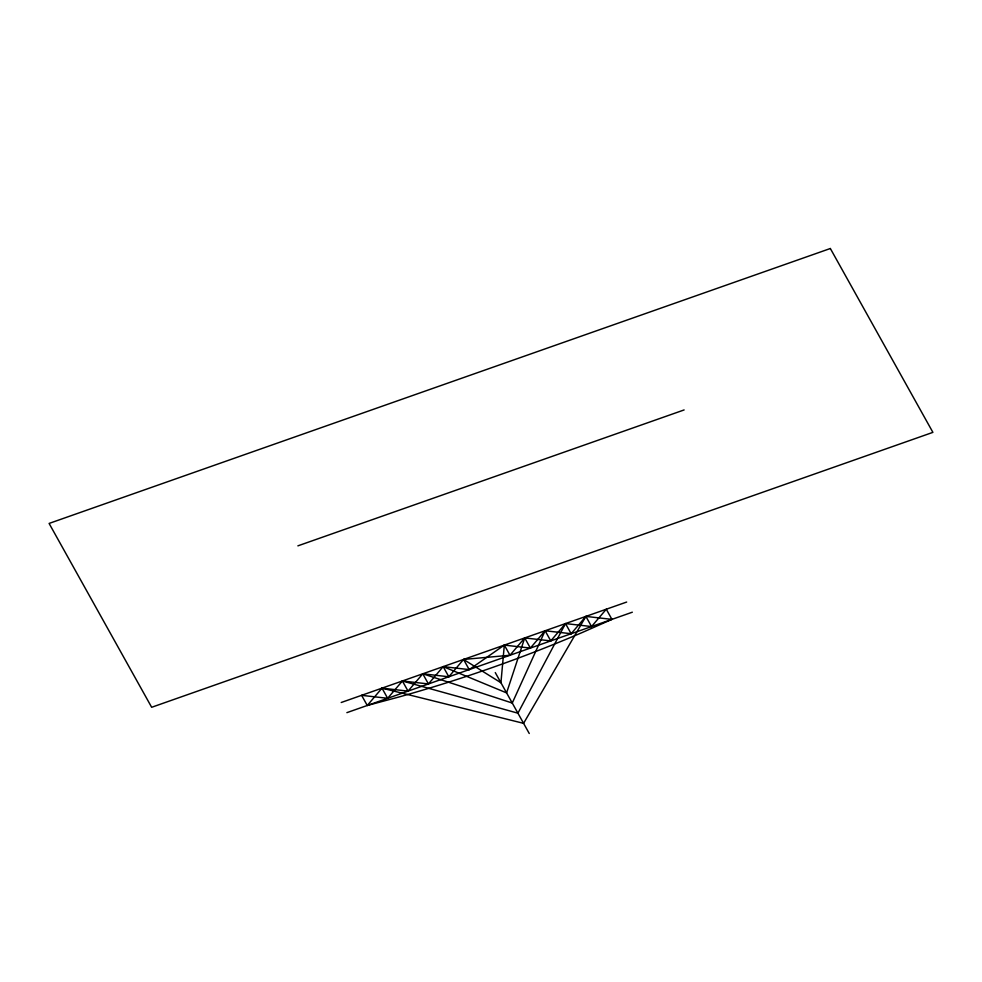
<?xml version="1.0" encoding="UTF-8"?>
<svg xmlns="http://www.w3.org/2000/svg" width="982" height="982" viewBox="0 0 982 982"><rect width="100%" height="100%" fill="white"/><g stroke="black" fill="none" stroke-linecap="round" stroke-linejoin="round"><path stroke-width="1.47" d="M367.268 705.481L381.998 688.149L408.046 691.132L422.776 673.799L448.823 676.782L463.553 659.45L509.989 655.252L524.719 637.919L550.767 640.902L565.497 623.57L591.545 626.553L606.275 609.221L611.933 619.372L582.596 632.359A787.797 412.796 -15.6 0 1 399.097 696.95L367.268 705.481L361.609 695.33L387.657 698.3L402.387 680.98L428.434 683.951L443.164 666.631L469.212 669.601L504.331 645.1L530.378 648.083L545.108 630.751L571.156 633.721L585.886 616.401L611.933 619.372M297.877 545.857L684.123 409.936M341.22 702.498L626.663 602.052M346.879 712.65L632.334 612.203M591.545 626.553L585.886 616.401L523.578 723.341L381.998 688.149L387.657 698.3M571.156 633.721L565.497 623.57L517.919 713.19L402.387 680.98L408.046 691.132M550.767 640.902L545.108 630.751L512.26 703.038L422.776 673.799L428.434 683.951M530.378 648.083L524.719 637.919L506.589 692.887L443.164 666.631L448.823 676.782M509.989 655.252L504.331 645.1L500.93 682.736L463.553 659.45L469.212 669.601M495.272 672.584L529.249 733.493M830.342 248.507L49.1 523.431L151.658 707.286L932.9 432.362L830.342 248.507"/></g></svg>
